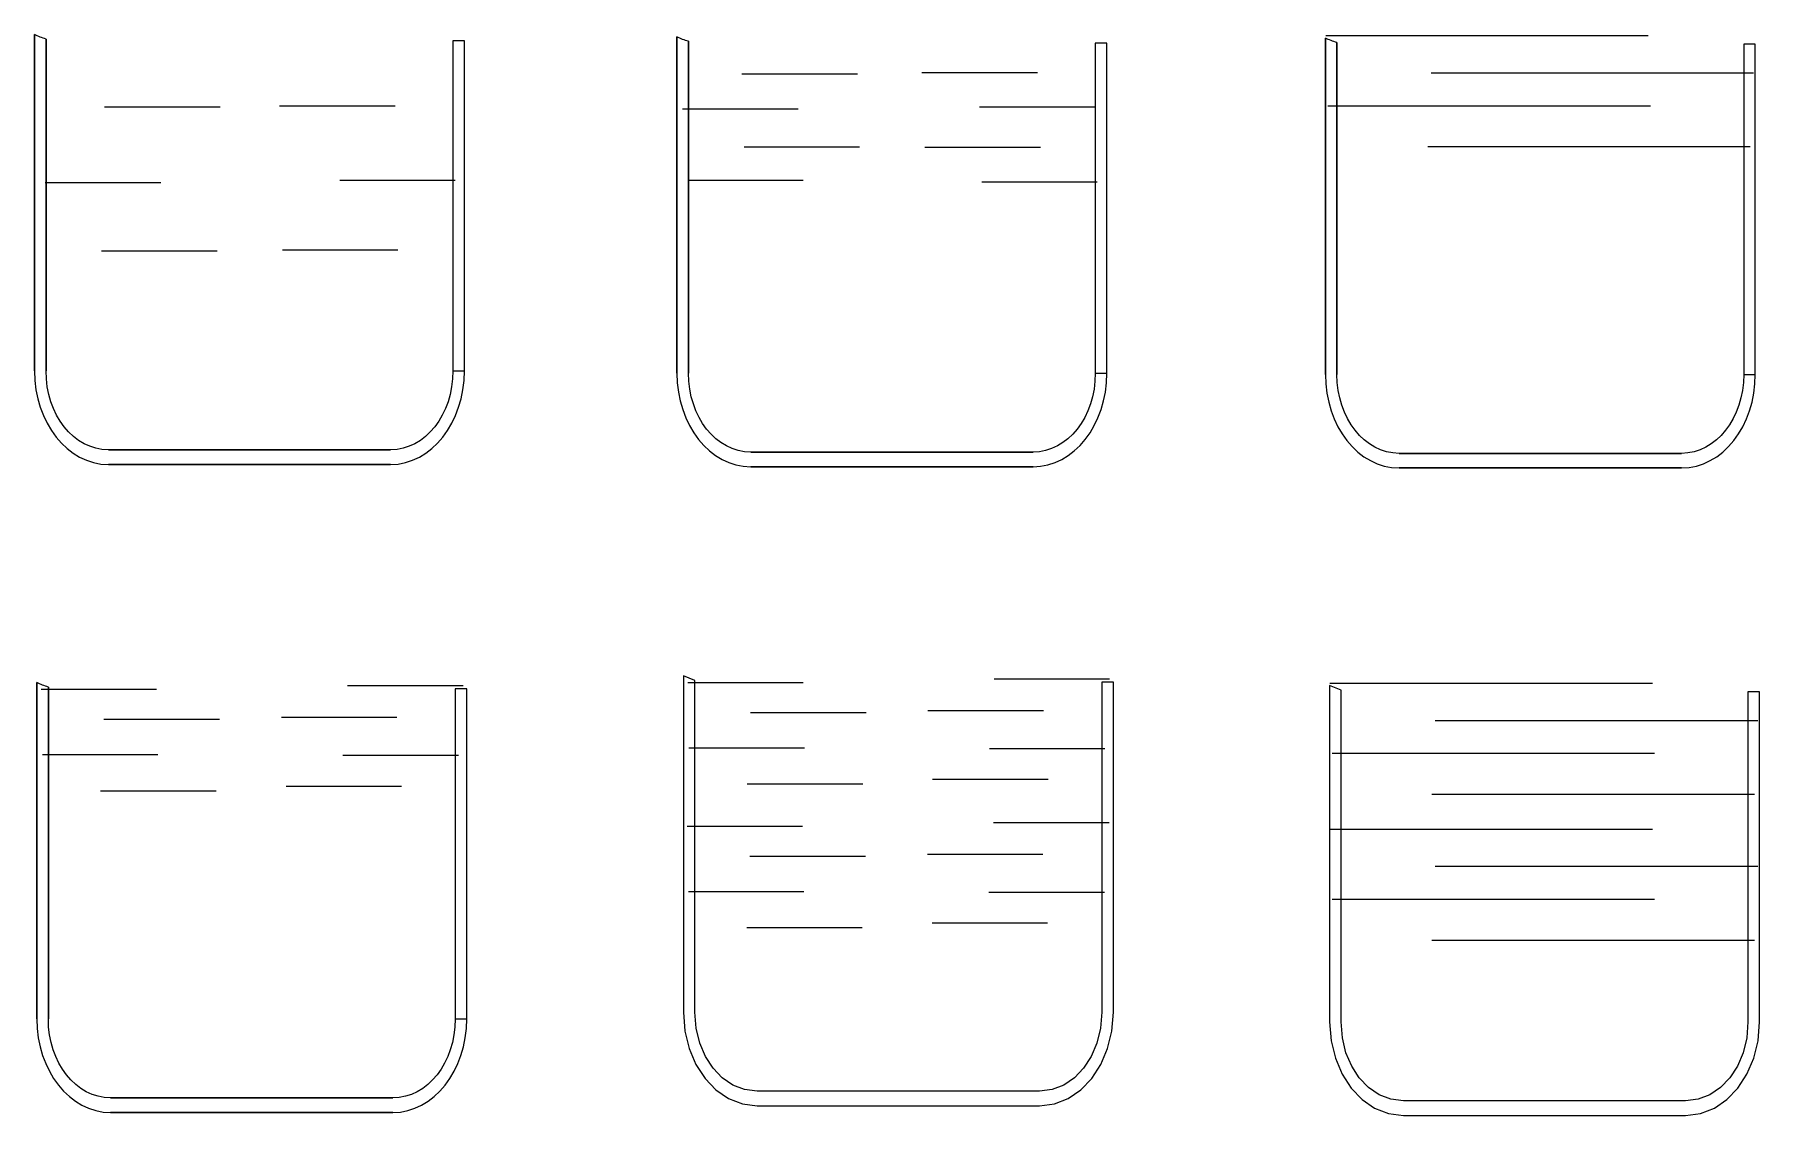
# Model space of a CAD drawing. Extents: x 0 to 48.1, y -30.1 to 0.
import ezdxf

# ---------------------------------------------------------------- set-up
doc = ezdxf.new("R2010")
doc.units = 0
doc.layers.add('Layer_1', color=7, linetype='CONTINUOUS')

msp = doc.modelspace()

# ---------------------------------------------------------------- linework, layer by layer
at = {"layer": 'Layer_1', "color": 7}
for points in [[(-0.036931, 0.031159), (-0.036931, -9.355214)], [(-0.036931, 0.031159), (-0.036931, 0.031159)], [(0.285624, -9.355214), (0.285624, -0.094487)], [(11.963069, -9.355214), (11.963069, -0.145287), (11.640513, -0.145287), (11.640513, -9.355214)], [(17.892513, -0.032736), (17.892513, -9.419109)], [(17.892513, -0.032736), (17.892513, -0.032736)], [(18.215068, -9.419109), (18.215068, -0.158382)], [(29.892512, -9.419109), (29.892512, -0.209182), (29.569958, -0.209182), (29.569958, -9.419109)], [(35.99029, -0.066631), (35.99029, -9.453004)], [(35.99029, -0.066631), (35.99029, -0.066631)], [(36.312845, -9.453004), (36.312845, -0.192277)], [(47.990289, -9.453004), (47.990289, -0.243077), (47.667734, -0.243077), (47.667734, -9.453004)], [(9.902217, -11.560131), (2.02392, -11.560131)], [(2.02392, -11.968846), (9.902217, -11.968846)], [(27.831661, -11.624026), (19.953365, -11.624026)], [(19.953365, -12.032741), (27.831661, -12.032741)], [(45.929437, -11.657921), (38.051142, -11.657921)], [(38.051142, -12.066636), (45.929437, -12.066636)], [(0.026957, -18.054403), (0.026957, -27.440776)], [(0.026957, -18.054403), (0.026957, -18.054403)], [(0.349513, -27.440776), (0.349513, -18.180049)], [(12.026956, -27.440776), (12.026956, -18.230849), (11.704402, -18.230849), (11.704402, -27.440776)], [(9.966105, -29.645693), (2.087809, -29.645693)], [(2.087809, -30.054408), (9.966105, -30.054408)]]:
    msp.add_lwpolyline(points, close=True, dxfattribs=at)
for points in [[(35.999999, 0.000001), (45, 0.000001)], [(19.705555, -1.063892), (22.929444, -1.063892)], [(24.73, -1.032791), (27.953889, -1.032791)], [(38.941666, -1.039451), (47.941667, -1.039451)], [(1.917222, -1.987774), (5.141111, -1.987774)], [(6.800556, -1.956674), (10.024444, -1.956674)], [(18.048889, -2.045009), (21.272777, -2.045009)], [(26.340556, -1.985291), (29.564446, -1.985291)], [(36.061111, -1.956674), (45.061113, -1.956674)], [(19.766666, -3.103342), (22.990555, -3.103342)], [(24.812778, -3.115563), (28.036666, -3.115563)], [(38.846664, -3.097783), (47.846666, -3.097783)], [(0.260555, -4.097781), (3.484444, -4.097781)], [(8.481667, -4.038062), (11.705556, -4.038062)], [(18.192777, -4.038345), (21.416666, -4.038345)], [(26.401666, -4.08446), (29.625555, -4.08446)], [(1.837222, -6.002781), (5.061111, -6.002781)], [(6.883333, -5.979723), (10.107222, -5.979723)], [(0.146666, -18.238892), (3.370555, -18.238892)], [(8.698889, -18.137236), (11.922777, -18.137236)], [(18.073068, -17.867177), (18.073068, -27.25355), (18.114908, -27.780615), (18.23492, -28.271375), (18.424842, -28.715358), (18.676411, -29.102095), (18.981366, -29.421115), (19.331443, -29.66195), (19.718382, -29.814128), (20.13392, -29.867181), (28.012216, -29.867181), (28.427753, -29.814128), (28.814692, -29.66195), (29.16477, -29.421115), (29.469724, -29.102095), (29.721293, -28.715358), (29.911215, -28.271375), (30.031227, -27.780615), (30.073067, -27.25355), (30.073067, -18.043622), (29.750512, -18.043622), (29.750512, -27.25355), (29.715434, -27.700037), (29.614724, -28.114918), (29.455169, -28.489585), (29.243554, -28.815431), (28.986665, -29.083849), (28.691288, -29.286232), (28.36421, -29.413974), (28.012216, -29.458467), (20.13392, -29.458467), (19.781926, -29.413974), (19.454847, -29.286232), (19.159471, -29.083849), (18.902582, -28.815431), (18.690967, -28.489585), (18.531411, -28.114918), (18.430702, -27.700037), (18.395624, -27.25355), (18.395624, -17.992822), (18.073068, -17.867177), (18.073068, -17.867177)], [(18.192777, -18.051666), (21.416666, -18.051666)], [(26.745, -17.950009), (29.96889, -17.950009)], [(36.106958, -18.137179), (36.106958, -27.523552), (36.148798, -28.050617), (36.26881, -28.541377), (36.458732, -28.98536), (36.710301, -29.372097), (37.015255, -29.691117), (37.365333, -29.931952), (37.752272, -30.08413), (38.16781, -30.137183), (46.046105, -30.137183), (46.461643, -30.08413), (46.848581, -29.931952), (47.198659, -29.691117), (47.503614, -29.372097), (47.755183, -28.98536), (47.945105, -28.541377), (48.065117, -28.050617), (48.106957, -27.523552), (48.106957, -18.313624), (47.784402, -18.313624), (47.784402, -27.523552), (47.749324, -27.970039), (47.648614, -28.38492), (47.489059, -28.759587), (47.277444, -29.085433), (47.020555, -29.353851), (46.725178, -29.556234), (46.398099, -29.683976), (46.046105, -29.728469), (38.16781, -29.728469), (37.815815, -29.683976), (37.488737, -29.556234), (37.19336, -29.353851), (36.936471, -29.085433), (36.724856, -28.759587), (36.5653, -28.38492), (36.46459, -27.970039), (36.429513, -27.523552), (36.429513, -18.262824), (36.106958, -18.137179), (36.106958, -18.137179)], [(36.116666, -18.070546), (45.116668, -18.070546)], [(1.901111, -19.078898), (5.124999, -19.078898)], [(6.852222, -19.01918), (10.076112, -19.01918)], [(19.947222, -18.891672), (23.17111, -18.891672)], [(24.898333, -18.831954), (28.122223, -18.831954)], [(39.058334, -19.109999), (48.058335, -19.109999)], [(0.183333, -20.066676), (3.407222, -20.066676)], [(8.57, -20.078896), (11.793889, -20.078896)], [(18.229444, -19.87945), (21.453333, -19.87945)], [(26.616111, -19.89167), (29.839999, -19.89167)], [(36.177779, -20.027221), (45.177781, -20.027221)], [(1.808888, -21.072234), (5.032777, -21.072234)], [(6.983889, -20.94196), (10.207777, -20.94196)], [(19.854999, -20.885008), (23.078888, -20.885008)], [(25.03, -20.754734), (28.253888, -20.754734)], [(38.963332, -21.16833), (47.963334, -21.16833)], [(18.177777, -22.06111), (21.401666, -22.06111)], [(26.73, -21.959454), (29.95389, -21.959454)], [(36.116666, -22.143888), (45.116668, -22.143888)], [(19.932222, -22.901116), (23.15611, -22.901116)], [(24.883333, -22.841398), (28.107223, -22.841398)], [(39.058334, -23.183341), (48.058335, -23.183341)], [(18.214444, -23.888894), (21.438333, -23.888894)], [(26.601111, -23.901114), (29.824999, -23.901114)], [(36.177779, -24.100563), (45.177781, -24.100563)], [(19.839999, -24.894452), (23.063888, -24.894452)], [(25.014999, -24.764178), (28.238887, -24.764178)], [(38.963332, -25.241672), (47.963334, -25.241672)]]:
    msp.add_lwpolyline(points, dxfattribs=at)
for points in [[(0.285624, -0.094487), (0.174067, -0.064938), (0.066284, -0.022153), (-0.036931, 0.031159)], [(18.215068, -0.158382), (18.103511, -0.128833), (17.995729, -0.086048), (17.892513, -0.032736)], [(36.312845, -0.192277), (36.201288, -0.162728), (36.093504, -0.119943), (35.99029, -0.066631)], [(-0.036931, -9.355214), (-0.036931, -10.799825), (0.885032, -11.968846), (2.02392, -11.968846)], [(2.02392, -11.560131), (1.05808, -11.560131), (0.285624, -10.58034), (0.285624, -9.355214)], [(9.902217, -11.968846), (11.041105, -11.968846), (11.963069, -10.799825), (11.963069, -9.355214)], [(11.640513, -9.355214), (11.640513, -10.58034), (10.868056, -11.560131), (9.902217, -11.560131)], [(17.892513, -9.419109), (17.892513, -10.86372), (18.814477, -12.032741), (19.953365, -12.032741)], [(19.953365, -11.624026), (18.987525, -11.624026), (18.215068, -10.644236), (18.215068, -9.419109)], [(27.831661, -12.032741), (28.970549, -12.032741), (29.892512, -10.86372), (29.892512, -9.419109)], [(29.569958, -9.419109), (29.569958, -10.644236), (28.797501, -11.624026), (27.831661, -11.624026)], [(35.99029, -9.453004), (35.99029, -10.897615), (36.912254, -12.066636), (38.051142, -12.066636)], [(38.051142, -11.657921), (37.085301, -11.657921), (36.312845, -10.67813), (36.312845, -9.453004)], [(45.929437, -12.066636), (47.068325, -12.066636), (47.990289, -10.897615), (47.990289, -9.453004)], [(47.667734, -9.453004), (47.667734, -10.67813), (46.895278, -11.657921), (45.929437, -11.657921)], [(0.349513, -18.180049), (0.237956, -18.1505), (0.130173, -18.107715), (0.026957, -18.054403)], [(0.026957, -27.440776), (0.026957, -28.885387), (0.948921, -30.054408), (2.087809, -30.054408)], [(2.087809, -29.645693), (1.121969, -29.645693), (0.349513, -28.665902), (0.349513, -27.440776)], [(9.966105, -30.054408), (11.104993, -30.054408), (12.026956, -28.885387), (12.026956, -27.440776)], [(11.704402, -27.440776), (11.704402, -28.665902), (10.931946, -29.645693), (9.966105, -29.645693)]]:
    msp.add_open_spline(points, degree=3, dxfattribs=at)

doc.saveas('drawing.dxf')
